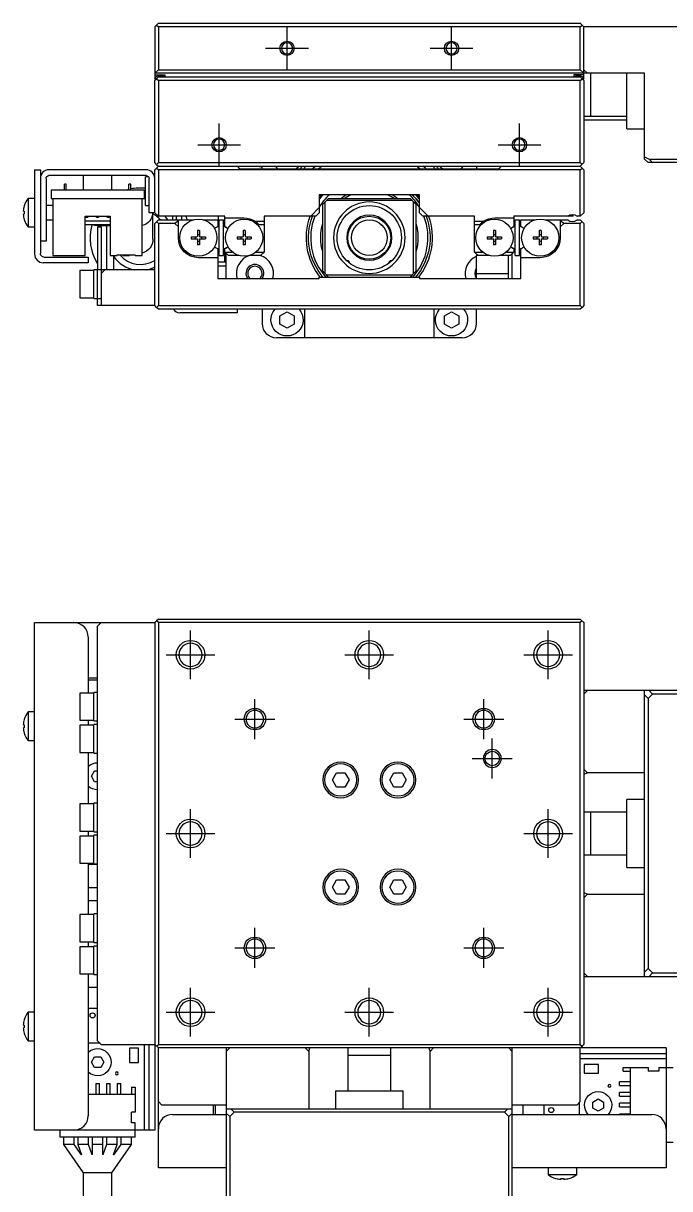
# Model space of a CAD drawing. Extents: x -1 to 728, y -8 to 420.
# Drawn here: x 98.4 to 188.8, y 253.2 to 416.3 of the extents above; entities that cross this region are included whole.
import ezdxf

# ---------------------------------------------------------------- set-up
doc = ezdxf.new("R2010")
doc.units = 0
doc.header["$LTSCALE"] = 0.5
doc.linetypes.add('CENTER', pattern=[50.8, 31.75, -6.35, 6.35, -6.35])
for name, color, linetype in [('MSM_CENTER', 1, 'CENTER'), ('MSM_CONTINUOUS', 7, 'CONTINUOUS'), ('MSM_NARROW', 5, 'CONTINUOUS')]:
    doc.layers.add(name, color=color, linetype=linetype)

msp = doc.modelspace()

# ---------------------------------------------------------------- linework, layer by layer
at = {"layer": 'MSM_CENTER'}
for p, q in [((135.31, 409.77), (135.31, 415.77)), ((158.31, 409.77), (158.31, 415.77)), ((132.31, 412.77), (138.31, 412.77)), ((155.31, 412.77), (161.31, 412.77)), ((125.81, 396.27), (125.81, 402.27)), ((167.81, 396.27), (167.81, 402.27)), ((122.81, 399.27), (128.81, 399.27)), ((164.81, 399.27), (170.81, 399.27)), ((121.81, 324.51), (121.81, 331.31)), ((146.81, 324.51), (146.81, 331.31)), ((171.81, 324.51), (171.81, 331.31)), ((118.41, 327.91), (125.21, 327.91)), ((143.41, 327.91), (150.21, 327.91)), ((168.41, 327.91), (175.21, 327.91)), ((130.81, 316.11), (130.81, 321.71)), ((162.81, 316.11), (162.81, 321.71)), ((128.01, 318.91), (133.61, 318.91)), ((160.01, 318.91), (165.61, 318.91)), ((164.01, 310.61), (164.01, 316.21)), ((161.21, 313.41), (166.81, 313.41)), ((121.81, 299.51), (121.81, 306.31)), ((171.81, 299.51), (171.81, 306.31)), ((118.41, 302.91), (125.21, 302.91)), ((168.41, 302.91), (175.21, 302.91)), ((130.81, 284.11), (130.81, 289.71)), ((162.81, 284.11), (162.81, 289.71)), ((128.01, 286.91), (133.61, 286.91)), ((160.01, 286.91), (165.61, 286.91)), ((121.81, 274.51), (121.81, 281.31)), ((146.81, 274.51), (146.81, 281.31)), ((171.81, 274.51), (171.81, 281.31)), ((118.41, 277.91), (125.21, 277.91)), ((143.41, 277.91), (150.21, 277.91)), ((168.41, 277.91), (175.21, 277.91))]:
    msp.add_line(p, q, dxfattribs=at)
at = {"layer": 'MSM_CONTINUOUS'}
for p, q in [((116.81, 415.77), (117.31, 416.27)), ((117.06, 416.02), (117.31, 415.77)), ((117.31, 416.27), (176.31, 416.27)), ((176.56, 416.02), (176.31, 416.27)), ((176.31, 415.77), (176.56, 416.02)), ((176.56, 416.02), (176.81, 415.77)), ((116.81, 415.77), (116.81, 408.57)), ((176.31, 415.77), (117.31, 415.77)), ((117.31, 415.77), (117.31, 409.77)), ((176.31, 409.77), (176.31, 415.77)), ((176.81, 408.57), (176.81, 415.77)), ((198.81, 415.77), (176.81, 415.77)), ((117.31, 409.77), (116.81, 409.27)), ((185.31, 409.27), (116.81, 409.27)), ((117.31, 409.77), (176.31, 409.77)), ((176.81, 409.27), (176.31, 409.77)), ((177.31, 409.27), (176.81, 409.77)), ((177.81, 403.27), (177.81, 409.27)), ((182.81, 401.52), (182.81, 409.27)), ((185.31, 397.27), (185.31, 409.27)), ((116.81, 409.04), (118.21, 409.04)), ((116.91, 408.47), (116.81, 408.57)), ((116.81, 408.27), (117.06, 408.52)), ((116.81, 396.77), (116.81, 408.27)), ((116.91, 408.37), (116.91, 408.57)), ((117.31, 408.77), (117.06, 408.52)), ((117.06, 408.52), (117.31, 408.27)), ((117.91, 408.87), (117.21, 408.87)), ((117.31, 408.77), (176.31, 408.77)), ((176.31, 408.27), (117.31, 408.27)), ((117.31, 408.27), (117.31, 396.77)), ((118.21, 409.04), (118.21, 408.77)), ((176.81, 409.04), (175.41, 409.04)), ((175.41, 409.04), (175.41, 408.77)), ((176.41, 408.87), (175.71, 408.87)), ((176.56, 408.52), (176.31, 408.77)), ((176.31, 408.27), (176.56, 408.52)), ((176.31, 396.77), (176.31, 408.27)), ((176.56, 408.52), (176.81, 408.27)), ((176.81, 408.57), (176.71, 408.47)), ((176.71, 408.57), (176.71, 408.37)), ((176.81, 408.27), (176.81, 396.77)), ((176.81, 403.27), (182.81, 403.27)), ((176.81, 402.77), (182.81, 402.77)), ((182.81, 401.52), (185.31, 401.52)), ((117.06, 396.52), (116.81, 396.77)), ((116.81, 395.77), (117.31, 396.27)), ((117.31, 396.77), (117.06, 396.52)), ((117.06, 396.52), (117.31, 396.27)), ((117.31, 396.77), (176.31, 396.77)), ((117.31, 396.27), (176.31, 396.27)), ((128.31, 396.27), (128.66, 395.92)), ((131.41, 396.17), (131.41, 396.27)), ((131.81, 395.92), (131.81, 396.27)), ((161.81, 396.27), (161.81, 395.92)), ((164.96, 395.92), (165.31, 396.27)), ((176.56, 396.52), (176.31, 396.77)), ((176.31, 396.27), (176.81, 396.77)), ((176.31, 396.27), (176.81, 395.77)), ((185.31, 397.57), (185.93, 397.27)), ((185.81, 396.77), (185.31, 397.27)), ((198.81, 396.77), (185.81, 396.77)), ((185.93, 397.27), (186.43, 396.77)), ((185.93, 397.27), (198.81, 397.27)), ((100.01, 395.77), (100.01, 383.97)), ((100.01, 395.77), (100.81, 395.77)), ((100.81, 395.77), (100.81, 384.07)), ((115.61, 395.77), (102.01, 395.77)), ((115.61, 394.97), (102.01, 394.97)), ((106.81, 394.97), (106.81, 392.97)), ((110.81, 392.97), (110.81, 394.97)), ((115.96, 394.77), (115.51, 394.77)), ((115.51, 390.77), (115.51, 394.77)), ((116.81, 389.77), (116.81, 395.77)), ((117.06, 396.02), (117.31, 395.77)), ((117.31, 395.77), (117.31, 389.27)), ((176.31, 395.77), (117.31, 395.77)), ((128.66, 395.92), (164.96, 395.92)), ((131.81, 396.17), (131.41, 396.17)), ((176.31, 395.77), (176.56, 396.02)), ((176.31, 389.27), (176.31, 395.77)), ((176.81, 395.77), (176.81, 389.77)), ((101.61, 394.57), (101.61, 385.77)), ((102.31, 392.97), (102.31, 391.77)), ((102.31, 392.97), (115.31, 392.97)), ((104.44, 393.77), (104.19, 393.77)), ((104.19, 392.97), (104.19, 393.77)), ((104.44, 392.97), (104.44, 393.77)), ((113.44, 393.77), (113.19, 393.77)), ((113.19, 392.97), (113.19, 393.77)), ((113.44, 392.97), (113.44, 393.77)), ((115.31, 392.97), (115.31, 391.77)), ((116.01, 389.77), (116.01, 394.57)), ((99.12, 391.77), (99.12, 387.77)), ((100.01, 391.77), (99.12, 391.77)), ((102.31, 391.77), (115.31, 391.77)), ((102.56, 391.77), (102.56, 383.77)), ((115.06, 383.77), (115.06, 391.77)), ((115.51, 392.77), (115.31, 392.77)), ((115.51, 391.77), (115.32, 391.77)), ((139.81, 392.27), (139.81, 389.77)), ((153.81, 392.27), (139.81, 392.27)), ((140.31, 390.97), (140.81, 391.47)), ((140.81, 391.47), (141.11, 391.77)), ((152.81, 391.47), (140.81, 391.47)), ((141.11, 391.77), (152.51, 391.77)), ((152.51, 391.77), (152.81, 391.47)), ((153.01, 391.27), (152.81, 391.47)), ((153.81, 389.77), (153.81, 392.27)), ((98.43, 389.97), (98.56, 389.97)), ((98.56, 390.72), (98.56, 390.7)), ((98.56, 389.97), (98.56, 389.57)), ((102.56, 390.77), (101.61, 390.77)), ((115.51, 390.77), (116.01, 390.77)), ((116.81, 389.77), (116.01, 389.77)), ((116.56, 386.06), (116.56, 389.77)), ((117.31, 389.27), (116.81, 389.77)), ((138.61, 389.27), (139.81, 390.48)), ((139.81, 389.77), (139.31, 389.27)), ((140.31, 381.57), (140.31, 390.97)), ((140.61, 391.27), (140.61, 381.27)), ((153.01, 391.27), (153.31, 390.97)), ((153.01, 381.27), (153.01, 391.27)), ((153.31, 390.97), (153.31, 381.57)), ((153.81, 390.48), (155.02, 389.27)), ((154.31, 389.27), (153.81, 389.77)), ((176.81, 389.77), (176.31, 389.27)), ((98.56, 389.57), (98.43, 389.57)), ((98.56, 388.84), (98.56, 388.82)), ((101.61, 388.77), (102.56, 388.77)), ((107.06, 389.27), (110.56, 389.27)), ((107.06, 383.77), (107.06, 389.27)), ((110.56, 388.57), (107.06, 388.57)), ((110.56, 389.27), (110.56, 383.77)), ((116.81, 388.27), (117.31, 388.77)), ((116.81, 376.77), (116.81, 388.27)), ((117.06, 388.52), (117.31, 388.27)), ((126.61, 389.27), (117.31, 389.27)), ((117.31, 388.77), (122.2, 388.77)), ((117.31, 388.27), (117.31, 376.77)), ((119.61, 388.27), (117.31, 388.27)), ((119.31, 389.27), (119.31, 388.77)), ((120.11, 388.62), (119.61, 388.27)), ((119.61, 388.27), (120.11, 387.77)), ((119.81, 389.27), (119.81, 388.77)), ((120.11, 386.27), (120.11, 388.77)), ((120.56, 389.27), (120.56, 388.77)), ((123.63, 388.77), (125.61, 388.77)), ((125.61, 388.77), (125.61, 387.82)), ((125.73, 388.69), (125.73, 389.27)), ((125.81, 388.57), (125.76, 388.62)), ((125.81, 388.77), (126.41, 388.77)), ((125.81, 383.77), (125.81, 388.77)), ((126.41, 383.77), (126.41, 388.77)), ((126.61, 388.27), (126.41, 388.27)), ((126.61, 387.82), (126.61, 389.27)), ((126.61, 389.04), (129.27, 389.04)), ((130.83, 388.57), (132.11, 388.57)), ((132.11, 389.27), (132.11, 384.27)), ((139.31, 389.27), (132.11, 389.27)), ((145.75, 389.23), (145.75, 389.23)), ((161.51, 389.27), (154.31, 389.27)), ((161.51, 384.27), (161.51, 389.27)), ((161.51, 388.57), (162.8, 388.57)), ((164.36, 389.04), (167.01, 389.04)), ((167.01, 389.27), (167.01, 387.82)), ((175.31, 389.27), (167.01, 389.27)), ((167.21, 388.77), (167.81, 388.77)), ((167.21, 383.77), (167.21, 388.77)), ((167.81, 383.77), (167.81, 388.77)), ((168.01, 388.77), (170, 388.77)), ((168.01, 387.82), (168.01, 388.77)), ((171.43, 388.77), (174.55, 388.77)), ((173.51, 388.77), (173.51, 386.27)), ((174.01, 388.27), (173.51, 388.62)), ((173.51, 387.77), (174.01, 388.27)), ((176.31, 388.27), (174.01, 388.27)), ((175.31, 389.27), (175.31, 389.51)), ((176.31, 389.27), (175.88, 389.27)), ((175.88, 388.77), (176.31, 388.77)), ((176.31, 388.77), (176.81, 388.27)), ((176.31, 388.27), (176.56, 388.52)), ((176.31, 376.77), (176.31, 388.27)), ((176.81, 388.27), (176.81, 376.77)), ((99.12, 387.77), (100.01, 387.77)), ((110.56, 388.07), (107.06, 388.07)), ((110.56, 387.92), (108.81, 387.92)), ((108.81, 387.77), (108.81, 381.77)), ((108.81, 387.77), (109.31, 387.77)), ((109.31, 387.77), (109.31, 376.77)), ((110.06, 387.92), (110.06, 381.77)), ((123.06, 387.27), (122.77, 387.27)), ((122.77, 387.27), (122.77, 386.47)), ((122.77, 386.74), (123.06, 386.74)), ((123.06, 387.27), (123.06, 386.47)), ((125.61, 387.82), (125.32, 387.65)), ((126.61, 387.82), (126.84, 387.69)), ((126.81, 387.69), (126.81, 387.7)), ((129.17, 387.27), (129.17, 386.47)), ((129.46, 387.27), (129.17, 387.27)), ((129.17, 386.74), (129.46, 386.74)), ((129.46, 387.27), (129.46, 386.47)), ((132.11, 388.07), (131.39, 388.07)), ((143.95, 387.58), (144.01, 387.64)), ((144.01, 387.71), (144.01, 387.64)), ((162.23, 388.07), (161.51, 388.07)), ((164.17, 387.27), (164.17, 386.47)), ((164.46, 387.27), (164.17, 387.27)), ((164.17, 386.74), (164.46, 386.74)), ((164.46, 387.27), (164.46, 386.47)), ((166.79, 387.69), (167.01, 387.82)), ((166.81, 387.69), (166.81, 387.7)), ((168.31, 387.65), (168.01, 387.82)), ((170.86, 387.27), (170.57, 387.27)), ((170.57, 387.27), (170.57, 386.47)), ((170.57, 386.74), (170.86, 386.74)), ((170.86, 387.27), (170.86, 386.47)), ((101.61, 385.77), (100.81, 385.77)), ((121.91, 386.41), (121.91, 386.12)), ((121.91, 386.41), (122.71, 386.41)), ((121.91, 386.12), (122.71, 386.12)), ((122.44, 386.41), (122.44, 386.12)), ((122.77, 386.06), (122.77, 385.27)), ((122.77, 385.8), (123.06, 385.8)), ((123.06, 385.27), (122.77, 385.27)), ((123.06, 386.06), (123.06, 385.27)), ((123.12, 386.41), (123.91, 386.41)), ((123.12, 386.12), (123.91, 386.12)), ((123.38, 386.12), (123.38, 386.41)), ((123.91, 386.41), (123.91, 386.12)), ((125.32, 384.89), (125.61, 384.72)), ((125.41, 384.84), (125.4, 384.84)), ((126.84, 384.85), (126.61, 384.72)), ((126.81, 384.83), (126.81, 384.84)), ((126.81, 384.84), (126.81, 384.84)), ((128.31, 386.41), (129.11, 386.41)), ((128.31, 386.41), (128.31, 386.12)), ((128.31, 386.12), (129.11, 386.12)), ((128.84, 386.41), (128.84, 386.12)), ((129.17, 386.06), (129.17, 385.27)), ((129.17, 385.8), (129.46, 385.8)), ((129.46, 385.27), (129.17, 385.27)), ((129.46, 386.06), (129.46, 385.27)), ((129.52, 386.41), (130.31, 386.41)), ((129.52, 386.12), (130.31, 386.12)), ((129.78, 386.12), (129.78, 386.41)), ((130.31, 386.41), (130.31, 386.12)), ((144.01, 384.89), (143.95, 384.96)), ((144.01, 384.89), (144.01, 384.82)), ((163.31, 386.41), (164.11, 386.41)), ((163.31, 386.41), (163.31, 386.12)), ((163.31, 386.12), (164.11, 386.12)), ((163.84, 386.41), (163.84, 386.12)), ((164.17, 386.06), (164.17, 385.27)), ((164.17, 385.8), (164.46, 385.8)), ((164.46, 385.27), (164.17, 385.27)), ((164.46, 386.06), (164.46, 385.27)), ((164.52, 386.41), (165.31, 386.41)), ((164.52, 386.12), (165.31, 386.12)), ((164.78, 386.12), (164.78, 386.41)), ((165.31, 386.41), (165.31, 386.12)), ((167.01, 384.72), (166.79, 384.85)), ((166.81, 384.83), (166.81, 384.84)), ((168.01, 384.72), (168.31, 384.89)), ((169.71, 386.41), (170.51, 386.41)), ((169.71, 386.41), (169.71, 386.12)), ((169.71, 386.12), (170.51, 386.12)), ((170.24, 386.41), (170.24, 386.12)), ((170.57, 386.06), (170.57, 385.27)), ((170.57, 385.8), (170.86, 385.8)), ((170.86, 385.27), (170.57, 385.27)), ((170.86, 386.06), (170.86, 385.27)), ((170.92, 386.41), (171.71, 386.41)), ((170.92, 386.12), (171.71, 386.12)), ((171.18, 386.12), (171.18, 386.41)), ((171.71, 386.41), (171.71, 386.12)), ((101.31, 383.57), (107.51, 383.57)), ((102.56, 383.77), (107.06, 383.77)), ((107.51, 383.57), (107.51, 382.77)), ((110.56, 383.77), (111.56, 383.77)), ((111.06, 383.77), (111.06, 381.77)), ((111.56, 383.77), (111.56, 383.87)), ((111.56, 383.87), (114.06, 383.87)), ((112.36, 383.87), (112.36, 383.77)), ((112.36, 383.77), (113.26, 383.77)), ((112.74, 383.87), (112.74, 383.77)), ((112.89, 383.87), (112.89, 383.77)), ((113.26, 383.87), (113.26, 383.77)), ((114.06, 383.77), (114.06, 383.87)), ((114.06, 383.77), (115.06, 383.77)), ((125.61, 383.47), (122.91, 383.47)), ((125.61, 384.72), (125.61, 380.57)), ((125.61, 384.34), (125.81, 384.34)), ((125.81, 383.77), (126.41, 383.77)), ((126.41, 384.34), (126.61, 384.34)), ((126.61, 382.84), (126.61, 384.72)), ((127.11, 383.77), (126.61, 384.27)), ((126.61, 384.27), (127.65, 384.27)), ((126.81, 380.57), (126.81, 384.07)), ((128.6, 383.77), (127.11, 383.77)), ((131.61, 383.77), (130.03, 383.77)), ((130.98, 384.27), (132.11, 384.27)), ((132.11, 384.27), (131.61, 383.77)), ((145.75, 383.3), (145.75, 383.3)), ((162.01, 383.77), (161.51, 384.27)), ((161.51, 384.27), (162.65, 384.27)), ((161.76, 383.77), (161.76, 380.57)), ((163.6, 383.77), (161.76, 383.77)), ((166.51, 383.77), (165.03, 383.77)), ((165.98, 384.27), (167.01, 384.27)), ((166.26, 380.57), (166.26, 383.77)), ((167.01, 384.27), (166.51, 383.77)), ((166.81, 380.57), (166.81, 384.07)), ((167.01, 384.72), (167.01, 384.27)), ((167.21, 383.77), (167.81, 383.77)), ((168.01, 380.57), (168.01, 384.72)), ((170.71, 383.47), (168.01, 383.47)), ((107.51, 382.77), (101.21, 382.77)), ((108.31, 381.67), (106.31, 381.67)), ((106.31, 381.67), (106.31, 377.87)), ((116.81, 381.77), (108.31, 381.77)), ((108.31, 377.77), (108.31, 381.77)), ((108.81, 377.77), (108.81, 381.77)), ((109.31, 381.27), (109.81, 381.77)), ((126.81, 382.84), (125.61, 382.84)), ((125.61, 382.34), (126.81, 382.34)), ((126.81, 382.27), (125.61, 382.27)), ((126.61, 382.27), (126.61, 382.34)), ((140.31, 381.57), (140.81, 381.07)), ((143.65, 383.07), (143.84, 383.07)), ((144.06, 382.84), (143.84, 383.07)), ((144.06, 382.84), (143.9, 382.84)), ((144.06, 382.71), (144.06, 382.84)), ((149.79, 383.07), (149.56, 382.84)), ((149.56, 382.84), (149.56, 382.71)), ((149.73, 382.84), (149.56, 382.84)), ((149.79, 383.07), (149.98, 383.07)), ((153.31, 381.57), (153.01, 381.27)), ((125.61, 380.57), (139.81, 380.57)), ((139.81, 380.77), (153.81, 380.77)), ((139.81, 380.57), (139.81, 380.77)), ((141.11, 380.77), (140.81, 381.07)), ((140.81, 381.07), (152.81, 381.07)), ((152.81, 381.07), (152.51, 380.77)), ((152.81, 381.07), (153.01, 381.27)), ((153.81, 380.77), (153.81, 380.57)), ((153.81, 380.57), (168.01, 380.57)), ((161.76, 381.27), (166.26, 381.27)), ((106.31, 377.87), (108.31, 377.87)), ((108.31, 377.77), (109.31, 377.77)), ((108.81, 376.77), (108.81, 377.77)), ((116.81, 376.77), (108.81, 376.77)), ((117.06, 376.52), (116.81, 376.77)), ((117.31, 376.77), (117.06, 376.52)), ((117.31, 376.77), (176.31, 376.77)), ((176.56, 376.52), (176.31, 376.77)), ((176.81, 376.77), (176.56, 376.52)), ((117.31, 376.27), (117.06, 376.52)), ((176.31, 376.27), (117.31, 376.27)), ((128.31, 375.77), (120.31, 375.77)), ((128.31, 376.27), (128.31, 375.77)), ((131.81, 376.27), (131.81, 374.27)), ((134.31, 375.35), (135.31, 375.92)), ((134.31, 374.19), (134.31, 375.35)), ((135.31, 375.92), (136.31, 375.35)), ((136.31, 375.35), (136.31, 374.19)), ((137.81, 372.27), (137.81, 376.27)), ((155.81, 376.27), (155.81, 372.27)), ((157.31, 375.35), (158.31, 375.92)), ((157.31, 374.19), (157.31, 375.35)), ((158.31, 375.92), (159.31, 375.35)), ((159.31, 375.35), (159.31, 374.19)), ((161.81, 374.27), (161.81, 376.27)), ((176.56, 376.52), (176.31, 376.27)), ((135.31, 373.61), (134.31, 374.19)), ((136.31, 374.19), (135.31, 373.61)), ((158.31, 373.61), (157.31, 374.19)), ((159.31, 374.19), (158.31, 373.61)), ((137.81, 372.27), (133.81, 372.27)), ((155.81, 372.27), (137.81, 372.27)), ((159.81, 372.27), (155.81, 372.27)), ((117.06, 332.66), (116.81, 332.41)), ((117.31, 332.91), (117.06, 332.66)), ((117.31, 332.41), (117.06, 332.66)), ((117.31, 332.91), (176.31, 332.91)), ((176.81, 332.41), (176.31, 332.91)), ((176.56, 332.66), (176.31, 332.41)), ((100.01, 332.41), (116.81, 332.41)), ((100.01, 261.41), (100.01, 332.41)), ((109.31, 332.41), (108.81, 331.91)), ((108.81, 273.91), (108.81, 331.91)), ((116.81, 332.41), (116.81, 261.41)), ((117.31, 332.41), (117.31, 273.41)), ((176.31, 332.41), (117.31, 332.41)), ((176.31, 273.41), (176.31, 332.41)), ((176.81, 332.41), (176.81, 273.41)), ((107.51, 330.41), (107.51, 322.56)), ((107.51, 324.71), (108.81, 324.71)), ((107.51, 324.41), (108.81, 324.41)), ((214.31, 322.91), (176.81, 322.91)), ((176.81, 322.41), (177.31, 322.91)), ((185.31, 282.91), (185.31, 322.91)), ((185.93, 322.91), (186.43, 322.41)), ((106.31, 322.56), (106.31, 318.76)), ((108.31, 322.56), (106.31, 322.56)), ((108.31, 318.66), (108.31, 322.66)), ((108.81, 322.66), (108.31, 322.66)), ((185.81, 321.8), (185.31, 322.3)), ((186.43, 322.41), (185.81, 321.8)), ((185.81, 321.8), (185.81, 284.02)), ((198.81, 322.41), (186.43, 322.41)), ((99.12, 319.91), (99.12, 315.91)), ((100.01, 319.91), (99.12, 319.91)), ((98.43, 318.11), (98.56, 318.11)), ((98.56, 318.86), (98.56, 318.84)), ((98.56, 318.11), (98.56, 317.71)), ((106.31, 318.76), (108.31, 318.76)), ((106.31, 318.06), (106.31, 314.26)), ((108.31, 318.06), (106.31, 318.06)), ((107.51, 318.76), (107.51, 318.06)), ((108.31, 318.66), (108.81, 318.66)), ((108.31, 314.16), (108.31, 318.16)), ((108.81, 318.16), (108.31, 318.16)), ((98.56, 317.71), (98.43, 317.71)), ((98.56, 316.98), (98.56, 316.96)), ((99.12, 315.91), (100.01, 315.91)), ((106.31, 314.26), (108.31, 314.26)), ((107.51, 314.26), (107.51, 307.06)), ((108.31, 314.16), (108.81, 314.16)), ((107.95, 310.91), (108.38, 311.66)), ((108.38, 311.66), (108.81, 311.66)), ((177.31, 311.39), (176.81, 311.89)), ((108.38, 310.16), (107.95, 310.91)), ((108.81, 310.16), (108.38, 310.16)), ((141.66, 310.41), (142.24, 311.41)), ((142.24, 309.41), (141.66, 310.41)), ((142.24, 311.41), (143.39, 311.41)), ((143.39, 311.41), (143.97, 310.41)), ((143.97, 310.41), (143.39, 309.41)), ((149.66, 310.41), (150.24, 311.41)), ((150.24, 309.41), (149.66, 310.41)), ((150.24, 311.41), (151.39, 311.41)), ((151.39, 311.41), (151.97, 310.41)), ((151.97, 310.41), (151.39, 309.41)), ((176.81, 311.21), (177.31, 311.39)), ((185.31, 311.39), (177.31, 311.39)), ((143.39, 309.41), (142.24, 309.41)), ((151.39, 309.41), (150.24, 309.41)), ((106.31, 307.06), (106.31, 303.26)), ((108.31, 307.06), (106.31, 307.06)), ((108.31, 303.16), (108.31, 307.16)), ((108.81, 307.16), (108.31, 307.16)), ((185.31, 307.66), (182.81, 307.66)), ((182.81, 298.16), (182.81, 307.66)), ((182.81, 305.91), (176.81, 305.91)), ((177.81, 299.91), (177.81, 305.91)), ((106.31, 303.26), (108.31, 303.26)), ((106.31, 302.56), (106.31, 298.76)), ((108.31, 302.56), (106.31, 302.56)), ((107.51, 303.26), (107.51, 302.56)), ((108.31, 303.16), (108.81, 303.16)), ((108.31, 298.66), (108.31, 302.66)), ((108.81, 302.66), (108.31, 302.66)), ((106.31, 298.76), (108.31, 298.76)), ((107.51, 298.76), (107.51, 291.56)), ((108.81, 298.57), (107.51, 298.57)), ((108.31, 298.66), (108.81, 298.66)), ((176.81, 299.91), (182.81, 299.91)), ((182.81, 298.16), (185.31, 298.16)), ((107.51, 295.37), (108.81, 295.37)), ((141.66, 295.41), (142.24, 296.41)), ((142.24, 294.41), (141.66, 295.41)), ((142.24, 296.41), (143.39, 296.41)), ((143.39, 296.41), (143.97, 295.41)), ((143.97, 295.41), (143.39, 294.41)), ((149.66, 295.41), (150.24, 296.41)), ((150.24, 294.41), (149.66, 295.41)), ((150.24, 296.41), (151.39, 296.41)), ((151.39, 296.41), (151.97, 295.41)), ((151.97, 295.41), (151.39, 294.41)), ((143.39, 294.41), (142.24, 294.41)), ((151.39, 294.41), (150.24, 294.41)), ((177.31, 294.42), (176.81, 294.6)), ((176.81, 293.92), (177.31, 294.42)), ((177.31, 294.42), (185.31, 294.42)), ((108.81, 293.49), (107.51, 293.49)), ((106.31, 291.56), (106.31, 287.76)), ((108.31, 291.56), (106.31, 291.56)), ((108.31, 287.66), (108.31, 291.66)), ((108.81, 291.66), (108.31, 291.66)), ((106.31, 287.76), (108.31, 287.76)), ((106.31, 287.06), (106.31, 283.26)), ((108.31, 287.06), (106.31, 287.06)), ((107.51, 287.76), (107.51, 287.06)), ((108.31, 287.66), (108.81, 287.66)), ((108.31, 283.16), (108.31, 287.16)), ((108.81, 287.16), (108.31, 287.16)), ((185.31, 283.52), (185.81, 284.02)), ((185.81, 284.02), (186.43, 283.41)), ((106.31, 283.26), (108.31, 283.26)), ((107.51, 283.26), (107.51, 263.41)), ((108.31, 283.16), (108.81, 283.16)), ((177.31, 282.91), (176.81, 283.41)), ((176.81, 282.91), (214.31, 282.91)), ((186.43, 283.41), (185.93, 282.91)), ((186.43, 283.41), (198.81, 283.41)), ((107.51, 281.41), (108.81, 281.41)), ((99.12, 277.91), (99.12, 273.91)), ((100.01, 277.91), (99.12, 277.91)), ((107.51, 278.46), (108.81, 278.46)), ((98.43, 276.11), (98.56, 276.11)), ((98.56, 275.71), (98.43, 275.71)), ((98.56, 276.86), (98.56, 276.84)), ((98.56, 276.11), (98.56, 275.71)), ((98.56, 274.98), (98.56, 274.96)), ((99.12, 273.91), (100.01, 273.91)), ((109.16, 273.56), (107.51, 273.56)), ((108.81, 273.91), (109.31, 273.41)), ((109.31, 273.41), (116.81, 273.41)), ((113.27, 272.89), (113.27, 270.89)), ((114.52, 272.89), (113.27, 272.89)), ((114.52, 270.89), (114.52, 272.89)), ((115.31, 273.41), (115.31, 261.41)), ((116.01, 261.41), (116.01, 273.41)), ((116.81, 273.41), (117.31, 272.91)), ((117.06, 273.16), (117.31, 273.41)), ((117.31, 273.41), (176.31, 273.41)), ((188.31, 272.91), (117.31, 272.91)), ((117.31, 256.11), (117.31, 272.91)), ((126.81, 272.41), (127.31, 272.91)), ((126.81, 272.91), (126.81, 235.41)), ((137.83, 272.91), (138.33, 272.41)), ((138.33, 272.41), (138.51, 272.91)), ((138.33, 272.41), (138.33, 264.41)), ((143.81, 272.91), (143.81, 266.91)), ((149.81, 266.91), (149.81, 272.91)), ((155.12, 272.91), (155.3, 272.41)), ((155.3, 272.41), (155.8, 272.91)), ((155.3, 264.41), (155.3, 272.41)), ((166.31, 272.91), (166.81, 272.41)), ((166.81, 235.41), (166.81, 272.91)), ((176.31, 273.41), (176.56, 273.16)), ((176.31, 272.91), (176.56, 273.16)), ((176.31, 265.41), (176.31, 272.91)), ((176.56, 273.16), (176.81, 273.41)), ((188.31, 272.91), (188.31, 256.11)), ((107.95, 270.91), (108.38, 271.66)), ((108.38, 270.16), (107.95, 270.91)), ((108.38, 271.66), (109.25, 271.66)), ((109.25, 271.66), (109.68, 270.91)), ((109.68, 270.91), (109.25, 270.16)), ((113.27, 270.89), (114.52, 270.89)), ((143.81, 271.91), (149.81, 271.91)), ((176.31, 272.11), (188.31, 272.11)), ((176.31, 271.41), (188.31, 271.41)), ((109.25, 270.16), (108.38, 270.16)), ((176.84, 270.61), (176.84, 269.36)), ((178.84, 270.61), (176.84, 270.61)), ((176.84, 269.36), (178.84, 269.36)), ((178.84, 269.36), (178.84, 270.61)), ((182.31, 269.66), (182.31, 270.16)), ((182.31, 270.16), (185.81, 270.16)), ((182.31, 269.66), (183.31, 269.66)), ((183.31, 270.16), (183.31, 263.61)), ((185.81, 270.16), (185.81, 269.66)), ((187.31, 269.66), (185.81, 269.66)), ((187.31, 270.16), (187.31, 269.66)), ((187.31, 270.16), (189.31, 270.16)), ((107.51, 267.91), (107.56, 267.91)), ((107.56, 266.41), (107.56, 267.91)), ((108.56, 267.91), (109.06, 267.91)), ((108.56, 267.91), (108.56, 266.41)), ((109.06, 266.41), (109.06, 267.91)), ((110.06, 267.91), (110.56, 267.91)), ((110.06, 267.91), (110.06, 266.41)), ((110.56, 266.41), (110.56, 267.91)), ((111.56, 267.91), (112.06, 267.91)), ((111.56, 267.91), (111.56, 266.41)), ((112.06, 266.41), (112.06, 267.91)), ((183.31, 268.16), (181.81, 268.16)), ((181.81, 267.66), (181.81, 268.16)), ((181.81, 267.66), (183.31, 267.66)), ((114.06, 266.41), (107.51, 266.41)), ((113.56, 267.41), (113.56, 266.41)), ((113.56, 267.41), (114.06, 267.41)), ((114.06, 267.41), (114.06, 263.91)), ((142.06, 266.91), (151.56, 266.91)), ((142.06, 266.91), (142.06, 264.41)), ((151.56, 264.41), (151.56, 266.91)), ((183.31, 266.66), (181.81, 266.66)), ((181.81, 266.16), (181.81, 266.66)), ((181.81, 266.16), (183.31, 266.16)), ((117.31, 265.41), (117.81, 264.91)), ((126.81, 264.91), (117.81, 264.91)), ((125.01, 263.61), (125.01, 264.91)), ((125.31, 263.61), (125.31, 264.91)), ((126.81, 264.41), (166.81, 264.41)), ((127.43, 264.41), (127.93, 263.91)), ((165.7, 263.91), (166.2, 264.41)), ((175.81, 264.91), (166.81, 264.91)), ((168.31, 263.61), (168.31, 264.91)), ((171.26, 263.61), (171.26, 264.91)), ((175.81, 264.91), (176.31, 265.41)), ((176.16, 265.25), (176.16, 263.61)), ((178.06, 265.34), (178.81, 265.77)), ((178.06, 264.47), (178.06, 265.34)), ((178.81, 264.04), (178.06, 264.47)), ((178.81, 265.77), (179.56, 265.34)), ((179.56, 264.47), (178.81, 264.04)), ((179.56, 265.34), (179.56, 264.47)), ((183.31, 265.16), (181.81, 265.16)), ((181.81, 264.66), (181.81, 265.16)), ((181.81, 264.66), (183.31, 264.66)), ((113.56, 262.41), (113.56, 263.91)), ((114.06, 263.91), (113.56, 263.91)), ((119.31, 263.61), (126.81, 263.61)), ((127.31, 263.3), (126.81, 263.8)), ((127.93, 263.91), (127.31, 263.3)), ((127.31, 263.3), (127.31, 250.91)), ((165.7, 263.91), (127.93, 263.91)), ((166.31, 263.3), (165.7, 263.91)), ((166.81, 263.8), (166.31, 263.3)), ((166.31, 250.91), (166.31, 263.3)), ((166.81, 263.61), (186.31, 263.61)), ((183.31, 263.66), (181.81, 263.66)), ((181.81, 263.61), (181.81, 263.66)), ((116.81, 261.41), (100.01, 261.41)), ((103.56, 260.41), (103.56, 261.41)), ((114.06, 262.41), (113.56, 262.41)), ((114.06, 260.41), (114.06, 262.41)), ((114.06, 260.41), (103.56, 260.41)), ((104.06, 260.41), (104.06, 259.41)), ((105.56, 259.41), (104.06, 259.41)), ((104.06, 259.41), (106.81, 255.41)), ((105.56, 259.41), (105.56, 260.41)), ((106.56, 257.95), (105.56, 259.41)), ((106.06, 260.41), (106.06, 259.41)), ((107.56, 259.41), (106.06, 259.41)), ((106.06, 259.41), (106.56, 257.95)), ((107.56, 259.41), (107.56, 260.41)), ((108.06, 257.95), (107.56, 259.41)), ((108.06, 260.41), (108.06, 257.95)), ((109.56, 259.41), (108.06, 259.41)), ((109.56, 257.95), (109.56, 260.41)), ((110.06, 259.41), (109.56, 257.95)), ((110.06, 260.41), (110.06, 259.41)), ((111.56, 259.41), (110.06, 259.41)), ((110.81, 255.41), (113.56, 259.41)), ((112.06, 259.41), (111.06, 257.95)), ((111.06, 257.95), (111.56, 259.41)), ((111.56, 259.41), (111.56, 260.41)), ((112.06, 260.41), (112.06, 259.41)), ((113.56, 259.41), (112.06, 259.41)), ((113.56, 259.41), (113.56, 260.41)), ((189.31, 259.66), (188.31, 259.66)), ((126.81, 256.11), (117.31, 256.11)), ((188.31, 256.11), (166.81, 256.11)), ((171.81, 256.11), (171.81, 255.21)), ((175.81, 255.21), (175.81, 256.11)), ((110.81, 255.41), (106.81, 255.41)), ((106.81, 255.41), (106.81, 249.81)), ((110.81, 249.81), (110.81, 255.41)), ((171.81, 255.21), (175.81, 255.21)), ((172.86, 254.65), (172.89, 254.65)), ((173.61, 254.52), (173.61, 254.65)), ((173.61, 254.65), (174.01, 254.65)), ((174.01, 254.65), (174.01, 254.52)), ((174.74, 254.65), (174.76, 254.65))]:
    msp.add_line(p, q, dxfattribs=at)
at = {"layer": 'MSM_CONTINUOUS', "extrusion": (0, 0, -1)}
for centre, radius in [((-135.31, 412.77), 0.783), ((-158.31, 412.77), 0.783), ((-125.81, 399.27), 0.783), ((-167.81, 399.27), 0.783), ((-146.81, 386.27), 5), ((-146.81, 386.27), 3.15), ((-121.81, 327.91), 1.62), ((-146.81, 327.91), 1.62), ((-171.81, 327.91), 1.62), ((-130.81, 318.91), 1.23), ((-162.81, 318.91), 1.23), ((-142.81, 310.41), 2.5), ((-142.81, 310.41), 2.25), ((-150.81, 310.41), 2.5), ((-150.81, 310.41), 2.25), ((-121.81, 302.91), 1.62), ((-171.81, 302.91), 1.62), ((-142.81, 295.41), 2.5), ((-142.81, 295.41), 2.25), ((-150.81, 295.41), 2.5), ((-150.81, 295.41), 2.25), ((-130.81, 286.91), 1.23), ((-162.81, 286.91), 1.23), ((-121.81, 277.91), 1.62), ((-146.81, 277.91), 1.62), ((-171.81, 277.91), 1.62), ((-111.51, 269.35), 0.2), ((-180.38, 267.61), 0.2)]:
    msp.add_circle(centre, radius, dxfattribs=at)
at = {"layer": 'MSM_CONTINUOUS'}
for centre, radius in [((146.81, 386.27), 4.5), ((122.91, 386.27), 2.6), ((129.31, 386.27), 2.6), ((146.81, 386.27), 3), ((164.31, 386.27), 2.6), ((170.71, 386.27), 2.6), ((164.01, 313.41), 1.01), ((108.11, 277.46), 0.35), ((172.26, 264.21), 0.35)]:
    msp.add_circle(centre, radius, dxfattribs=at)
for centre, radius, start, end in [((117.21, 408.57), 0.3, 90, 180), ((117.91, 408.57), 0.3, 41.8103, 90), ((175.71, 408.57), 0.3, 90, 138.1897), ((176.41, 408.57), 0.3, 0, 90), ((135.31, 397.77), 2.6, 314.6397, 324.7656), ((135.31, 397.77), 2.98, 321.6549, 329.7997), ((146.81, 386.27), 12.5, 126.8699, 129.4662), ((146.81, 386.27), 12.5, 50.5338, 53.1301), ((158.31, 397.77), 2.98, 210.2003, 218.3451), ((158.31, 397.77), 2.6, 215.2344, 225.3603), ((102.01, 394.57), 1.2, 90, 180), ((115.61, 394.57), 1.2, 0, 90), ((101.61, 389.77), 3.2, 141.3178, 162.73), ((146.81, 386.27), 8.2, 132.9703, 148.6119), ((146.81, 386.27), 6.5, 112.6199, 122.2042), ((146.81, 386.27), 6.5, 57.7958, 67.3801), ((146.81, 386.27), 8.2, 31.3881, 47.0297), ((146.81, 386.27), 8.5, 34.5603, 44.9009), ((101.61, 389.77), 3.19, 163.0947, 176.4096), ((101.61, 389.77), 3.19, 183.5904, 196.9053), ((101.61, 389.77), 3.2, 197.27, 218.6822), ((107.31, 389.37), 0.25, 203.5782, 336.4218), ((108.81, 389.37), 0.25, 203.5782, 336.4218), ((110.31, 389.37), 0.25, 203.5782, 336.4218), ((114.81, 386.27), 3.75, 41.8103, 62.2624), ((114.81, 386.27), 4.57, 33.1646, 41.0301), ((129.27, 386.24), 2.8, 40.6764, 56.1354), ((146.81, 386.27), 8.2, 158.5399, 222.1236), ((146.81, 386.27), 8.2, 317.8764, 21.4601), ((164.36, 386.24), 2.8, 123.8646, 139.3236), ((175.21, 389.52), 1, 228.5904, 311.4096), ((126.11, 386.27), 1.59, 100.893, 126.1972), ((126.23, 386.15), 1.75, 121.3783, 127.006), ((126.11, 386.27), 1.59, 53.8027, 79.1069), ((167.51, 386.27), 1.59, 100.893, 126.1972), ((167.51, 386.27), 1.59, 53.8027, 79.1069), ((167.4, 386.15), 1.75, 52.994, 58.6217), ((126.11, 386.27), 1.59, 233.8028, 259.107), ((126.23, 386.38), 1.75, 232.994, 238.6217), ((126.11, 386.27), 1.59, 280.8931, 306.1973), ((167.51, 386.27), 1.59, 233.8028, 259.107), ((167.51, 386.27), 1.59, 280.8931, 306.1973), ((167.4, 386.38), 1.75, 301.3783, 307.006), ((101.21, 383.97), 1.2, 180, 270), ((114.81, 386.27), 4.57, 214.8582, 259.9589), ((114.81, 386.27), 3.75, 219.7918, 302.2309), ((130.81, 381.27), 2.6, 105.9424, 195.6185), ((130.81, 381.27), 2.6, 344.3815, 74.0576), ((162.81, 381.27), 2.6, 113.8188, 195.6185), ((114.81, 386.27), 4.57, 280.0411, 295.9532), ((130.81, 381.27), 1.01, 315.9346, 224.0654), ((120.31, 376.77), 1, 210.0001, 270), ((133.81, 374.27), 2, 180, 270), ((159.81, 374.27), 2, 270, 0), ((105.51, 330.41), 2, 0, 90), ((101.61, 317.91), 3.2, 141.3178, 162.73), ((101.61, 317.91), 3.19, 163.0947, 176.4096), ((101.61, 317.91), 3.19, 183.5904, 196.9053), ((101.61, 317.91), 3.2, 197.27, 218.6822), ((101.61, 275.91), 3.2, 141.3178, 162.73), ((101.61, 275.91), 3.19, 163.0947, 176.4096), ((101.61, 275.91), 3.19, 183.5904, 196.9053), ((101.61, 275.91), 3.2, 197.27, 218.6822), ((105.51, 263.41), 2, 270, 0), ((119.31, 261.61), 2, 90, 180), ((186.31, 261.61), 2, 0, 90), ((173.81, 257.71), 3.2, 231.3178, 252.73), ((173.81, 257.71), 3.19, 253.0947, 266.4096), ((173.81, 257.71), 3.19, 273.5904, 286.9053), ((173.81, 257.71), 3.2, 287.27, 308.6822)]:
    msp.add_arc(centre, radius, start, end, dxfattribs=at)
at = {"layer": 'MSM_CONTINUOUS', "extrusion": (0, 0, -1)}
for centre, radius, start, end in [((-135.31, 397.77), 2.25, 304.6921, 318.1897), ((-135.31, 397.77), 2.25, 221.8103, 235.3079), ((-146.81, 386.27), 12, 53.5298, 56.4427), ((-146.81, 386.27), 12, 123.5573, 126.4702), ((-158.31, 397.77), 2.25, 304.6921, 318.1897), ((-158.31, 397.77), 2.25, 221.8103, 235.3079), ((-102.01, 394.57), 0.4, 0, 90), ((-115.61, 394.57), 0.4, 90, 180), ((-114.81, 386.27), 7, 73.165, 76.5767), ((-114.81, 386.27), 7, 78.6718, 95.7392), ((-114.56, 389.92), 2, 112.1686, 118.5114), ((-146.81, 386.27), 9, 38.9424, 41.8103), ((-146.81, 386.27), 8.8, 37.3018, 42.9859), ((-146.81, 386.27), 6.8, 53.9811, 61.9275), ((-146.81, 386.27), 6.8, 118.0725, 126.0189), ((-146.81, 386.27), 8.5, 135.0991, 145.4397), ((-146.81, 386.27), 8.8, 137.0141, 142.6982), ((-146.81, 386.27), 9, 138.1897, 141.0576), ((-114.56, 389.92), 2, 184.3012, 255.3844), ((-114.81, 386.27), 7, 154.6231, 159.0752), ((-125.83, 388.69), 0.1, 315, 0), ((-129.27, 386.24), 2.8, 90, 123.8646), ((-146.81, 386.27), 8.8, 321.3178, 19.9323), ((-146.81, 386.27), 8.5, 319.6798, 20.6673), ((-146.81, 386.27), 6.8, 342.9174, 17.0826), ((-146.81, 386.27), 8.5, 159.3327, 220.3202), ((-146.81, 386.27), 6.8, 162.9174, 197.0826), ((-146.81, 386.27), 8.8, 160.0677, 218.6822), ((-164.36, 386.24), 2.8, 56.1354, 90), ((-175.21, 388.52), 1, 48.5904, 131.4096), ((-114.81, 386.27), 7, 328.9973, 14.9006), ((-108.81, 389.92), 2, 247.6684, 292.3316), ((-122.71, 386.47), 0.06, 180, 270), ((-123.12, 386.47), 0.06, 270, 0), ((-126, 386.15), 1.75, 118.6217, 127.006), ((-129.11, 386.47), 0.06, 180, 270), ((-129.52, 386.47), 0.06, 270, 0), ((-164.11, 386.47), 0.06, 180, 270), ((-164.52, 386.47), 0.06, 270, 0), ((-167.63, 386.15), 1.75, 52.994, 61.3783), ((-170.51, 386.47), 0.06, 180, 270), ((-170.92, 386.47), 0.06, 270, 0), ((-114.56, 386.06), 2, 180, 255.3844), ((-122.91, 386.27), 2.8, 270, 0), ((-122.71, 386.06), 0.06, 90, 180), ((-123.12, 386.06), 0.06, 0, 90), ((-126, 386.38), 1.75, 232.994, 241.3783), ((-129.11, 386.06), 0.06, 90, 180), ((-129.52, 386.06), 0.06, 0, 90), ((-164.11, 386.06), 0.06, 90, 180), ((-164.52, 386.06), 0.06, 0, 90), ((-167.63, 386.38), 1.75, 298.6217, 307.006), ((-170.51, 386.06), 0.06, 90, 180), ((-170.71, 386.27), 2.8, 180, 270), ((-170.92, 386.06), 0.06, 0, 90), ((-101.31, 384.07), 0.5, 270, 0), ((-114.81, 386.27), 7, 319.9948, 321.7868), ((-135.31, 374.77), 2.25, 138.1897, 41.8103), ((-158.31, 374.77), 2.25, 138.1897, 41.8103), ((-108.81, 310.91), 1.9, 46.8264, 90), ((-108.81, 310.91), 1.9, 270, 313.1736), ((-108.81, 270.91), 1.9, 46.8264, 313.1736), ((-178.81, 264.91), 1.9, 316.8264, 223.1735)]:
    msp.add_arc(centre, radius, start, end, dxfattribs=at)
at = {"layer": 'MSM_NARROW'}
for centre, radius in [((135.31, 412.77), 1), ((158.31, 412.77), 1), ((125.81, 399.27), 1), ((167.81, 399.27), 1), ((146.81, 386.27), 2.5), ((121.81, 327.91), 2), ((146.81, 327.91), 2), ((171.81, 327.91), 2), ((130.81, 318.91), 1.5), ((162.81, 318.91), 1.5), ((121.81, 302.91), 2), ((171.81, 302.91), 2), ((130.81, 286.91), 1.5), ((162.81, 286.91), 1.5), ((121.81, 277.91), 2), ((146.81, 277.91), 2), ((171.81, 277.91), 2)]:
    msp.add_circle(centre, radius, dxfattribs=at)
at = {"layer": 'MSM_NARROW', "extrusion": (0, 0, -1)}
msp.add_circle((-164.01, 313.41), 1.25, dxfattribs=at)
at = {"layer": 'MSM_NARROW'}
for centre, start, end in [((130.81, 381.27), 325.9442, 214.0558), ((162.81, 381.27), 147.1401, 212.8599)]:
    msp.add_arc(centre, 1.25, start, end, dxfattribs=at)

doc.saveas('drawing.dxf')
